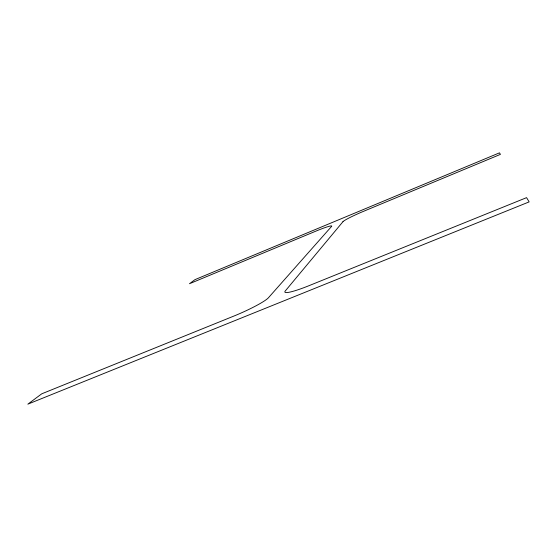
<?xml version="1.0" encoding="UTF-8"?>
<svg xmlns="http://www.w3.org/2000/svg" width="557" height="557" viewBox="0 0 557 557"><rect width="100%" height="100%" fill="white"/><g stroke="black" fill="none" stroke-linecap="round" stroke-linejoin="round"><path stroke-width="0.84" d="M342.952 221.707L285.372 290.845A31.533 3.878 -23.6 0 0 309.135 285.623L526.581 197.644L529.15 201.892L27.85 404.159L41.74 393.813L233.787 316.104A31.15 3.739 -24.1 0 0 268.502 297.689L331.554 226.441A20.727 1.678 -23.5 0 0 315.61 231.252L189.505 283.715L194.985 279.635L499.49 152.841L500.416 154.38L364.006 211.124A20.992 1.713 -23.2 0 0 342.952 221.707"/></g></svg>
